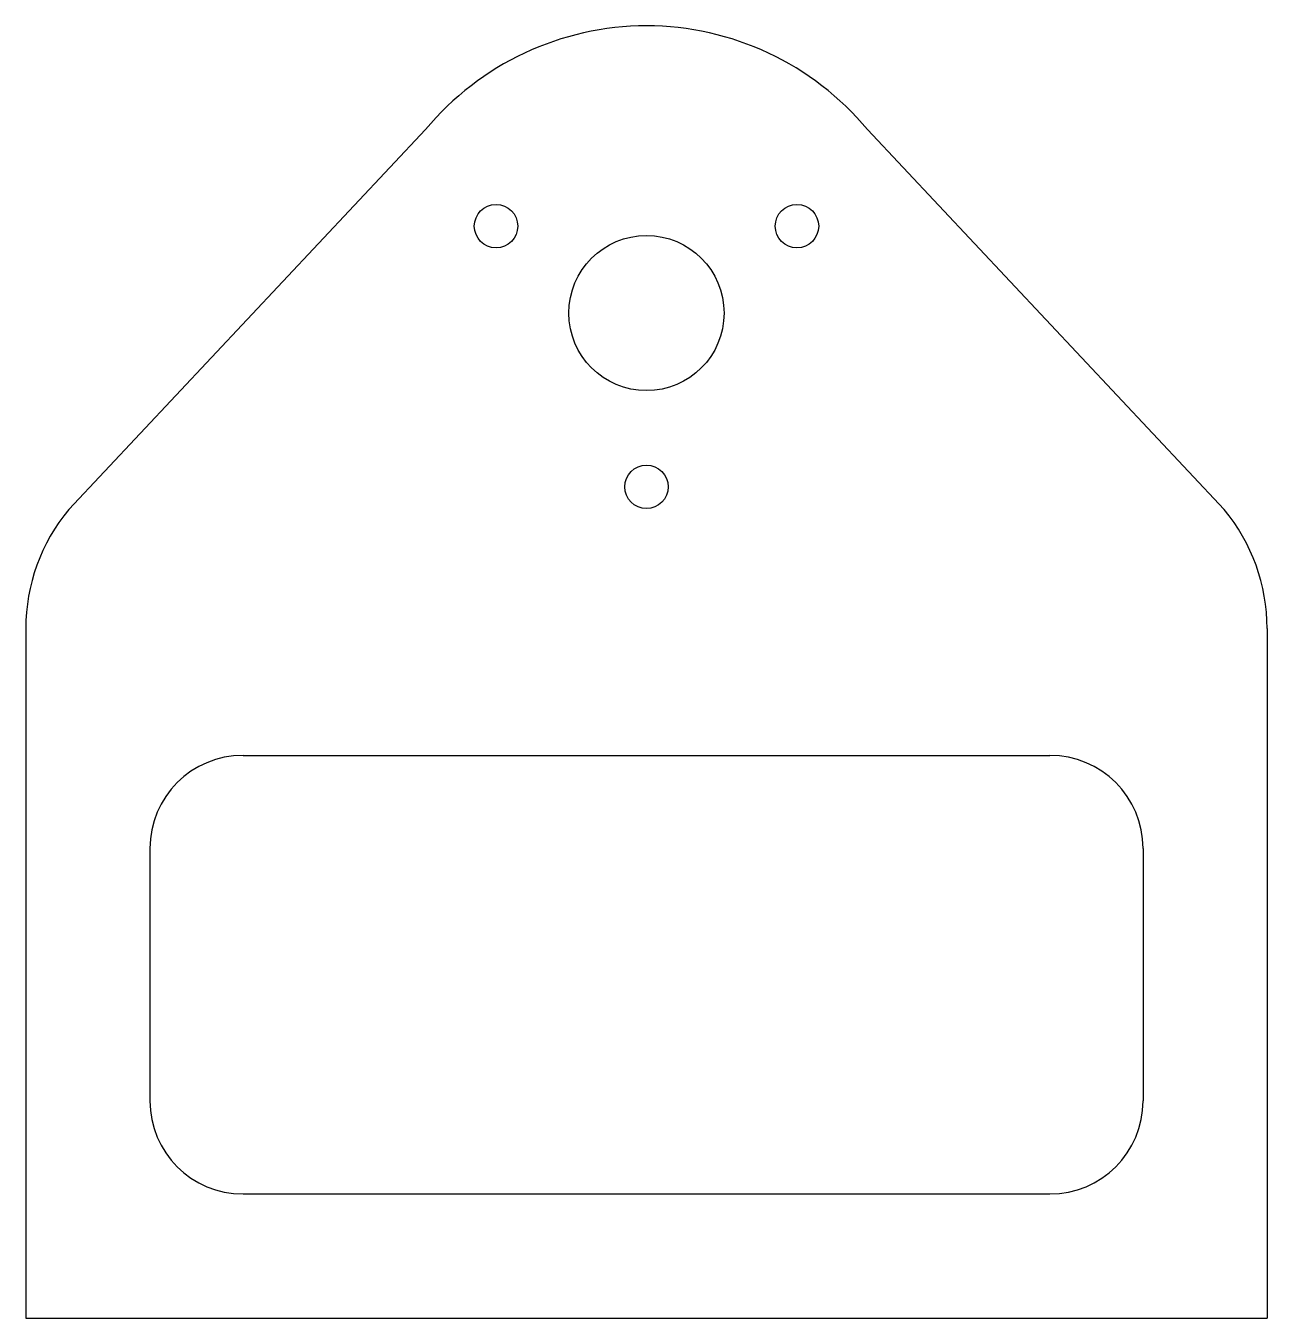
# Model space of a CAD drawing. Extents: x 3 to 203, y 2 to 210.
import ezdxf

# ---------------------------------------------------------------- set-up
doc = ezdxf.new("R2010")
doc.units = 0
doc.layers.get('0').update_dxf_attribs({"linetype": 'CONTINUOUS'})

msp = doc.modelspace()

# ---------------------------------------------------------------- linework, layer by layer
for p, q in [((67.01, 193.74), (9.53, 132.54)), ((138.22, 193.74), (195.7, 132.54)), ((2.61, 113.38), (2.61, 2.28)), ((202.61, 113.38), (202.61, 2.28)), ((37.61, 92.94), (167.61, 92.94)), ((22.61, 77.94), (22.61, 37.28)), ((182.61, 77.94), (182.61, 37.28)), ((37.61, 22.28), (167.61, 22.28)), ((2.61, 2.28), (202.61, 2.28))]:
    msp.add_line(p, q)
for centre, radius in [((78.37, 178.19), 3.5), ((126.86, 178.19), 3.5), ((102.61, 164.19), 12.5), ((102.61, 136.19), 3.5)]:
    msp.add_circle(centre, radius)
for centre, radius, start, end in [((102.61, 164.19), 46.26, 39.6886, 140.3114), ((32.61, 113.38), 30, 140.3114, 180), ((172.61, 113.38), 30, 0, 39.6886), ((37.61, 77.94), 15, 90, 180), ((167.61, 77.94), 15, 0, 90), ((37.61, 37.28), 15, 180, 270), ((167.61, 37.28), 15, 270, 0)]:
    msp.add_arc(centre, radius, start, end)

doc.saveas('drawing.dxf')
